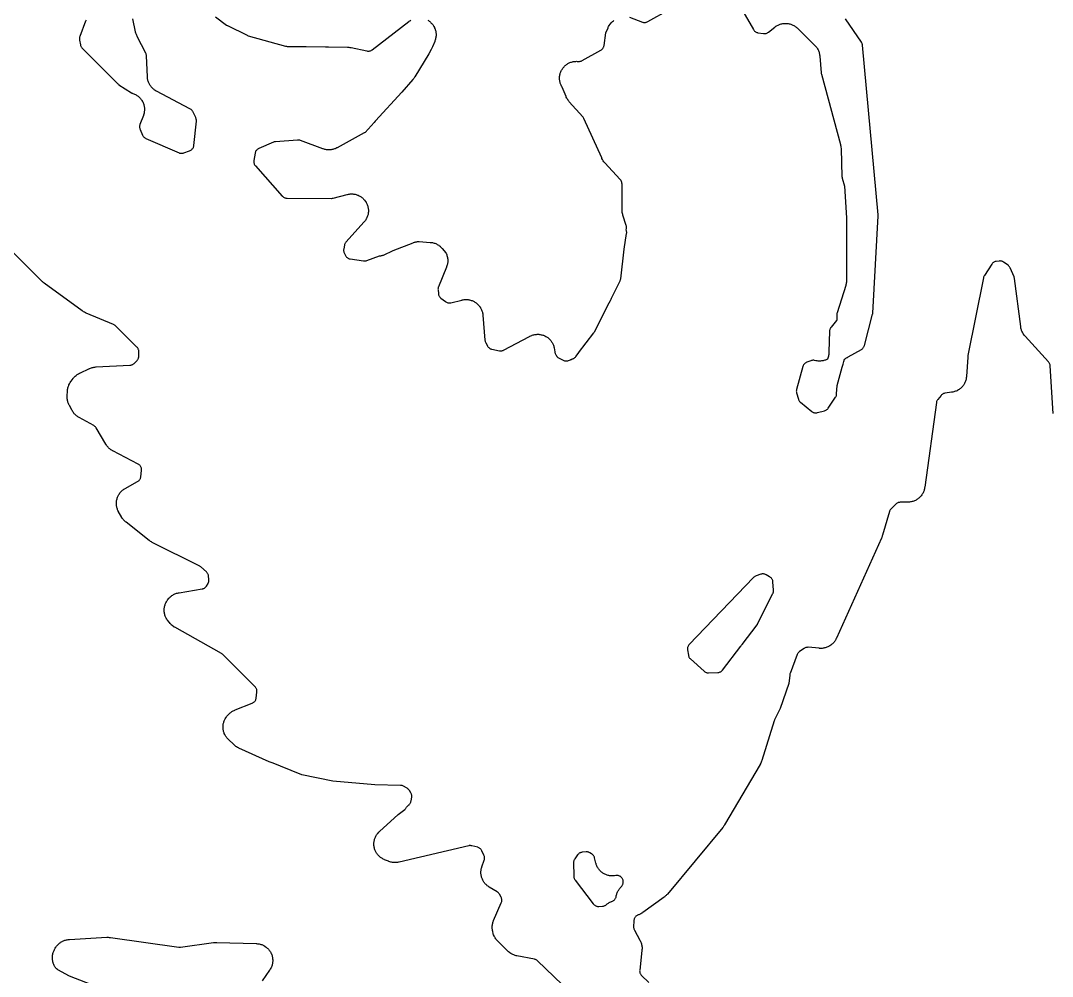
# Model space of a CAD drawing. Header units: millimetres. Extents: x 0 to 194, y 0 to 298.
# Drawn here: x 50.51 to 98.76, y 97.33 to 142.05 of the extents above; entities that cross this region are included whole.
import ezdxf

# ---------------------------------------------------------------- set-up
doc = ezdxf.new("R2010")
doc.units = ezdxf.units.MM
doc.layers.add('CUT', color=7, linetype='CONTINUOUS')

msp = doc.modelspace()

# ---------------------------------------------------------------- linework, layer by layer
at = {"layer": 'CUT'}
for points in [[(83.4638, 143.9263), (84.777, 141.634), (84.7933, 141.6087), (84.8119, 141.5851), (84.8329, 141.5636), (84.8559, 141.5442), (84.8808, 141.5272), (84.9072, 141.5128), (84.9349, 141.5012), (84.9637, 141.4923), (84.9932, 141.4864), (85.2506, 141.4481), (85.2813, 141.4452), (85.3121, 141.4454), (85.3428, 141.4487), (85.3729, 141.4552), (85.4022, 141.4648), (85.4304, 141.4773), (85.4571, 141.4926), (85.4822, 141.5106), (85.7792, 141.7482), (85.7965, 141.7614), (85.8317, 141.7869), (85.8681, 141.8106), (85.8962, 141.8271), (85.9347, 141.8472), (85.9642, 141.8608), (86.0045, 141.8772), (86.0352, 141.8879), (86.0768, 141.9003), (86.1084, 141.908), (86.1511, 141.9163), (86.1833, 141.9209), (86.2265, 141.9251), (86.259, 141.9266), (86.3025, 141.9265), (86.335, 141.9249), (86.3782, 141.9207), (86.4104, 141.9159), (86.453, 141.9075), (86.4846, 141.8997), (86.5262, 141.8872), (86.5569, 141.8764), (86.5971, 141.86), (86.6266, 141.8462), (86.6651, 141.826), (86.6931, 141.8095), (86.7294, 141.7856), (86.7557, 141.7665), (86.7896, 141.7393), (86.8221, 141.7104), (86.838, 141.6956), (87.6414, 140.9102), (87.6575, 140.8936), (87.6889, 140.8596), (87.7184, 140.8241), (87.7392, 140.7963), (87.765, 140.7579), (87.7828, 140.7282), (87.8044, 140.6874), (87.8191, 140.656), (87.8365, 140.6131), (87.8478, 140.5804), (87.8607, 140.536), (87.8687, 140.5023), (87.8769, 140.4568), (87.8828, 140.4109), (87.8852, 140.3879), (87.9455, 139.6049), (87.949, 139.5769), (87.9551, 139.5494), (88.8486, 136.2561), (88.8547, 136.2306), (88.8654, 136.1794), (88.8731, 136.1277), (88.8779, 136.0757), (88.8795, 136.0495), (88.9212, 134.7556), (88.9245, 134.7201), (88.9319, 134.6853), (89.036, 134.3095), (89.135, 132.8217), (89.1339, 129.9207), (89.1333, 129.8982), (89.131, 129.8531), (89.1265, 129.8083), (89.1214, 129.7749), (89.1124, 129.7307), (89.1012, 129.687), (89.095, 129.6653), (88.6942, 128.3754), (88.687, 128.3476), (88.6825, 128.3192), (88.6807, 128.2906), (88.6772, 128.0387), (88.6769, 128.0384), (88.6574, 128.0165), (88.4075, 127.7064), (88.3911, 127.684), (88.3769, 127.6603), (88.3649, 127.6353), (88.3553, 127.6093), (88.3481, 127.5825), (88.3434, 127.5552), (88.3413, 127.5275), (88.3109, 126.556), (88.3095, 126.5313), (88.3052, 126.4819), (88.2982, 126.4328), (88.2885, 126.3842), (88.283, 126.36), (88.2463, 126.2172), (88.2164, 126.2017), (88.1864, 126.188), (88.1455, 126.1716), (88.1143, 126.1608), (88.0719, 126.1485), (88.0398, 126.1409), (87.9965, 126.1328), (87.9638, 126.1283), (87.9199, 126.1245), (87.8869, 126.1232), (87.8428, 126.1237), (87.8099, 126.1257), (87.7661, 126.1305), (87.7226, 126.1375), (87.7009, 126.1415), (87.6347, 126.1554), (87.6066, 126.1599), (87.5782, 126.1617), (87.5498, 126.1609), (87.5216, 126.1573), (87.4938, 126.1511), (87.4667, 126.1423), (87.2754, 126.0699), (87.2495, 126.0587), (87.2249, 126.0451), (87.2016, 126.0293), (87.1799, 126.0114), (87.16, 125.9915), (87.142, 125.9698), (87.1261, 125.9466), (87.1125, 125.9219), (87.1013, 125.8961), (87.0925, 125.8694), (86.7961, 124.7988), (86.79, 124.7721), (86.7864, 124.7449), (86.7853, 124.7176), (86.7866, 124.6902), (86.7905, 124.6631), (86.7968, 124.6364), (86.8797, 124.3461), (86.8895, 124.3173), (86.9023, 124.2896), (86.9177, 124.2633), (86.9358, 124.2388), (86.9562, 124.2162), (86.9788, 124.1958), (87.5042, 123.7684), (87.5268, 123.7517), (87.5509, 123.7372), (87.5762, 123.725), (87.6025, 123.7152), (87.6297, 123.708), (87.6574, 123.7033), (87.6854, 123.7012), (87.7135, 123.7018), (87.7414, 123.7049), (87.7689, 123.7107), (88.1062, 123.7982), (88.1358, 123.8076), (88.1644, 123.82), (88.1915, 123.8353), (88.2169, 123.8533), (88.2403, 123.8738), (88.2614, 123.8967), (88.28, 123.9216), (88.6209, 124.4304), (88.6351, 124.4537), (88.6471, 124.4783), (88.6567, 124.5038), (88.6641, 124.5301), (88.669, 124.557), (88.6714, 124.5842), (88.689, 124.9848), (88.9288, 125.841), (88.9689, 125.9844), (89.0009, 126.0986), (89.0319, 126.2092), (89.0335, 126.2103), (89.0639, 126.2316), (89.1004, 126.2548), (89.1286, 126.2708), (89.1677, 126.2906), (89.181, 126.297), (89.2013, 126.3074), (89.2146, 126.3146), (89.828, 126.6692), (89.8529, 126.6852), (89.876, 126.7037), (89.8973, 126.7243), (89.9164, 126.7469), (89.9331, 126.7713), (89.9474, 126.7972), (89.9591, 126.8244), (89.968, 126.8526), (90.3519, 128.3111), (90.3581, 128.3406), (90.3613, 128.3705), (90.6192, 132.9238), (90.6197, 132.9462), (90.6184, 132.9686), (89.8795, 140.9011), (89.8752, 140.9307), (89.868, 140.9598), (89.858, 140.988), (89.8452, 141.0151), (89.8297, 141.0407), (89.0883, 142.143)], [(78.9803, 142.2139), (79.5871, 141.988), (79.6147, 141.9792), (79.6431, 141.9732), (79.6719, 141.9698), (79.7009, 141.9693), (79.7298, 141.9716), (79.7583, 141.9767), (79.7862, 141.9845), (79.8133, 141.9949), (79.8392, 142.0079), (80.8511, 142.5791)], [(53.5719, 142.0818), (53.5586, 142.0412), (53.5515, 142.021), (53.2801, 141.3054), (53.2714, 141.2788), (53.2652, 141.2514), (53.2616, 141.2236), (53.2607, 141.1956), (53.2623, 141.1676), (53.2665, 141.1399), (53.3116, 140.9159), (53.3188, 140.8875), (53.3287, 140.8599), (53.3412, 140.8334), (53.3563, 140.8083), (53.3738, 140.7847), (53.3935, 140.763), (55.0604, 139.0949), (55.0841, 139.0735), (55.11, 139.0548), (55.695, 138.6775), (55.7184, 138.6638), (55.743, 138.6523), (55.7587, 138.6466), (55.7587, 138.6465), (55.8072, 138.6288), (55.8378, 138.6159), (55.8777, 138.5966), (55.9069, 138.5808), (55.9447, 138.5577), (55.9721, 138.5391), (56.0075, 138.5124), (56.033, 138.4911), (56.0656, 138.4611), (56.0888, 138.4375), (56.1183, 138.4044), (56.1391, 138.3785), (56.1652, 138.3427), (56.1834, 138.315), (56.2058, 138.2768), (56.2212, 138.2474), (56.2397, 138.2071), (56.2521, 138.1764), (56.2666, 138.1345), (56.276, 138.1027), (56.2863, 138.0596), (56.2924, 138.027), (56.2985, 137.9831), (56.3014, 137.95), (56.3031, 137.9058), (56.3027, 137.8726), (56.3, 137.8284), (56.2964, 137.7954), (56.2894, 137.7516), (56.2826, 137.7192), (56.2713, 137.6763), (56.2579, 137.6341), (56.2507, 137.6131), (56.0926, 137.1875), (56.0839, 137.1601), (56.0778, 137.132), (56.0745, 137.1034), (56.0739, 137.0746), (56.0761, 137.046), (56.081, 137.0176), (56.0886, 136.9899), (56.0989, 136.963), (56.2178, 136.6905), (56.2303, 136.6652), (56.2451, 136.6412), (56.2621, 136.6186), (56.2812, 136.5978), (56.3021, 136.5788), (56.3248, 136.562), (56.3489, 136.5473), (56.3743, 136.5349), (57.9218, 135.8696), (57.9483, 135.8596), (57.9755, 135.8523), (58.0034, 135.8475), (58.0315, 135.8453), (58.0597, 135.8458), (58.0878, 135.8489), (58.1154, 135.8547), (58.1424, 135.8631), (58.4147, 135.9616), (58.4429, 135.9734), (58.4697, 135.9881), (58.4949, 136.0054), (58.5182, 136.0251), (58.5393, 136.0472), (58.5581, 136.0712), (58.5744, 136.0971), (58.5879, 136.1245), (58.5986, 136.1531), (58.6064, 136.1826), (58.6111, 136.2128), (58.7288, 137.3513), (58.7304, 137.3792), (58.7294, 137.4071), (58.7257, 137.4348), (58.7196, 137.4621), (58.7109, 137.4886), (58.6998, 137.5142), (58.5616, 137.796), (58.5463, 137.8235), (58.5281, 137.8493), (58.5073, 137.8731), (58.4842, 137.8945), (58.4589, 137.9134), (58.4318, 137.9295), (56.8701, 138.75), (56.8514, 138.7604), (56.8147, 138.782), (56.779, 138.8053), (56.7531, 138.824), (56.7198, 138.8506), (56.6958, 138.8716), (56.6652, 138.9013), (56.6433, 138.9245), (56.6156, 138.9569), (56.596, 138.9821), (56.5714, 139.017), (56.5543, 139.0439), (56.5332, 139.0809), (56.5187, 139.1094), (56.5012, 139.1482), (56.4895, 139.1779), (56.4757, 139.2183), (56.4668, 139.249), (56.4569, 139.2904), (56.451, 139.3218), (56.4451, 139.364), (56.4412, 139.4064), (56.4397, 139.4277), (56.3959, 140.4109), (56.3927, 140.4431), (56.3861, 140.4747), (56.3761, 140.5055), (56.3629, 140.5349), (55.9643, 141.3087), (55.9553, 141.3273), (55.9381, 141.3648), (55.9226, 141.4031), (55.9124, 141.4324), (55.9005, 141.4719), (55.8904, 141.512), (55.8859, 141.5321), (55.7616, 142.1451)], [(59.631, 142.2255), (60.1436, 141.8469), (60.1655, 141.8322), (60.1885, 141.8194), (61.1013, 141.3665), (61.1272, 141.3551), (61.154, 141.3463), (62.892, 140.8611), (62.9172, 140.8552), (62.9428, 140.8516), (62.9687, 140.8501), (63.4842, 140.8433), (63.5011, 140.8402), (63.5366, 140.8381), (63.8712, 140.8381), (64.766, 140.8263), (64.8701, 140.8229), (64.9034, 140.8236), (64.9092, 140.8244), (65.792, 140.8127), (65.8147, 140.8118), (65.8598, 140.809), (65.9048, 140.8038), (65.9495, 140.7964), (65.9717, 140.7921), (66.6992, 140.6336), (66.7278, 140.6288), (66.7567, 140.6268), (66.7857, 140.6275), (66.8145, 140.6311), (66.8428, 140.6375), (66.8704, 140.6466), (66.897, 140.6582), (66.9223, 140.6724), (66.9461, 140.689), (68.6629, 142.0111), (68.6805, 142.024), (68.7163, 142.0489), (68.7533, 142.072)], [(69.5536, 142.0703), (69.5814, 142.0531), (69.6173, 142.0282), (69.6432, 142.0084), (69.6765, 141.9802), (69.7004, 141.9579), (69.7309, 141.9266), (69.7525, 141.9021), (69.7797, 141.868), (69.7989, 141.8415), (69.8227, 141.805), (69.8392, 141.7768), (69.8594, 141.7381), (69.8731, 141.7084), (69.8894, 141.6679), (69.9002, 141.6371), (69.9125, 141.5952), (69.9202, 141.5634), (69.9285, 141.5206), (69.9331, 141.4882), (69.9371, 141.4448), (69.9385, 141.4121), (69.9383, 141.3685), (69.9366, 141.3359), (69.9322, 141.2924), (69.9273, 141.2601), (69.9187, 141.2173), (69.9107, 141.1856), (69.898, 141.1439), (69.8833, 141.1028), (69.8754, 141.0825), (69.7706, 140.8292), (69.7075, 140.6977), (69.6056, 140.493), (68.9465, 139.4271), (68.9361, 139.4111), (68.9146, 139.3794), (68.8918, 139.3487), (68.8677, 139.319), (68.8553, 139.3044), (68.3312, 138.7115), (67.107, 137.3626), (67.0957, 137.3502), (67.0376, 137.2861), (66.6207, 136.8267), (66.5919, 136.8093), (66.5751, 136.7996), (65.3136, 136.1057), (65.2945, 136.0958), (65.2558, 136.0769), (65.2163, 136.0598), (65.1861, 136.0485), (65.1451, 136.0353), (65.114, 136.0269), (65.0719, 136.0177), (65.0401, 136.0123), (64.9974, 136.0071), (64.9652, 136.0048), (64.9222, 136.0038), (64.8899, 136.0045), (64.847, 136.0076), (64.815, 136.0114), (64.7725, 136.0186), (64.741, 136.0255), (64.6995, 136.0367), (64.6585, 136.0498), (64.6382, 136.0569), (63.5936, 136.4484), (63.5626, 136.4581), (63.5308, 136.4644), (63.4984, 136.4673), (63.4659, 136.4666), (62.4266, 136.3887), (62.3932, 136.3843), (62.3605, 136.3762), (62.329, 136.3644), (61.6501, 136.0678), (61.6236, 136.0547), (61.5986, 136.039), (61.5752, 136.0209), (61.5537, 136.0005), (61.5343, 135.9782), (61.5172, 135.9541), (61.5025, 135.9284), (61.4905, 135.9013), (61.4812, 135.8733), (61.4747, 135.8444), (61.417, 135.5131), (61.4133, 135.4834), (61.4126, 135.4534), (61.415, 135.4235), (61.4202, 135.3941), (61.4284, 135.3652), (61.4395, 135.3374), (61.4532, 135.3108), (61.4696, 135.2856), (61.4883, 135.2623), (62.7463, 133.8475), (62.7659, 133.8275), (62.7872, 133.8094), (62.8101, 133.7934), (62.8344, 133.7796), (62.8599, 133.7681), (62.8863, 133.759), (62.9135, 133.7524), (62.9412, 133.7483), (62.9691, 133.7469), (65.0446, 133.7368), (65.0704, 133.7378), (65.0961, 133.741), (65.1215, 133.7465), (65.7787, 133.9173), (65.8003, 133.9223), (65.8436, 133.9313), (65.8874, 133.9382), (65.9204, 133.9417), (65.9646, 133.9443), (65.9978, 133.9445), (66.0421, 133.9427), (66.0751, 133.9397), (66.119, 133.9336), (66.1516, 133.9273), (66.1946, 133.9169), (66.2265, 133.9074), (66.2683, 133.8928), (66.299, 133.8803), (66.3392, 133.8616), (66.3686, 133.8462), (66.4067, 133.8236), (66.4344, 133.8054), (66.4701, 133.7792), (66.4959, 133.7583), (66.5289, 133.7287), (66.5525, 133.7054), (66.5824, 133.6727), (66.6036, 133.6472), (66.6302, 133.6117), (66.6487, 133.5842), (66.6717, 133.5463), (66.6874, 133.5171), (66.7066, 133.4771), (66.7194, 133.4465), (66.7345, 133.4049), (66.7442, 133.3732), (66.7551, 133.3302), (66.7617, 133.2977), (66.7684, 133.2539), (66.7717, 133.2209), (66.774, 133.1766), (66.7741, 133.1434), (66.772, 133.0992), (66.7689, 133.0662), (66.7625, 133.0223), (66.7561, 132.9898), (66.7454, 132.9468), (66.7358, 132.915), (66.7209, 132.8733), (66.7083, 132.8426), (66.6894, 132.8025), (66.6738, 132.7732), (66.651, 132.7352), (66.6326, 132.7076), (66.6063, 132.672), (66.5782, 132.6378), (66.5637, 132.621), (65.7303, 131.7009), (65.7129, 131.6799), (65.6975, 131.6573), (65.6842, 131.6334), (65.6731, 131.6084), (65.6643, 131.5825), (65.658, 131.5559), (65.6209, 131.3625), (65.6169, 131.3336), (65.6156, 131.3045), (65.6172, 131.2754), (65.6215, 131.2466), (65.6287, 131.2184), (65.6385, 131.191), (65.651, 131.1647), (65.7084, 131.0573), (65.7227, 131.0333), (65.7392, 131.0107), (65.7578, 130.9897), (65.7782, 130.9706), (65.8002, 130.9534), (65.8238, 130.9384), (65.8487, 130.9256), (65.8747, 130.9153), (65.9015, 130.9073), (65.929, 130.902), (66.5515, 130.8097), (66.5823, 130.8067), (66.6132, 130.807), (66.644, 130.8104), (66.6742, 130.817), (66.7036, 130.8266), (67.2951, 131.0551), (67.3504, 131.0559), (67.3823, 131.058), (67.4139, 131.0636), (67.4446, 131.0725), (67.4743, 131.0846), (67.9327, 131.3014), (68.8696, 131.6633), (68.8887, 131.6701), (68.9272, 131.6831), (68.9663, 131.6942), (68.9959, 131.7012), (69.0358, 131.7088), (69.0659, 131.7132), (69.1063, 131.7171), (69.1249, 131.7181), (69.1429, 131.7174), (69.6623, 131.6798), (69.6847, 131.6777), (69.7293, 131.6722), (69.7736, 131.6645), (69.8065, 131.657), (69.8498, 131.645), (69.8818, 131.6343), (69.9237, 131.6179), (69.9544, 131.6041), (69.9945, 131.5837), (70.0237, 131.5668), (70.0615, 131.5425), (70.0889, 131.5228), (70.1241, 131.4948), (70.1494, 131.4725), (70.1816, 131.4412), (70.2122, 131.4082), (70.2271, 131.3913), (70.3989, 131.1867), (70.4056, 131.1783), (70.4089, 131.1712), (70.427, 131.1266), (70.4354, 131.104), (70.4406, 131.0887), (70.4476, 131.0666), (70.4603, 131.0222), (70.4708, 130.9771), (70.4768, 130.943), (70.4826, 130.8971), (70.4851, 130.8625), (70.4861, 130.8163), (70.4851, 130.7816), (70.4814, 130.7355), (70.4768, 130.7012), (70.4683, 130.6557), (70.4603, 130.622), (70.4472, 130.5776), (70.4318, 130.534), (70.4236, 130.5124), (70.0511, 129.605), (70.0415, 129.578), (70.0345, 129.5503), (70.0302, 129.522), (70.0286, 129.4934), (70.0297, 129.4648), (70.0457, 129.2828), (70.0501, 129.2519), (70.0576, 129.2217), (70.0682, 129.1924), (70.0818, 129.1643), (70.0982, 129.1378), (70.1173, 129.1132), (70.1388, 129.0907), (70.1626, 129.0705), (70.3766, 128.9073), (70.4011, 128.8905), (70.427, 128.8762), (70.4543, 128.8645), (70.4826, 128.8556), (70.5116, 128.8495), (70.5411, 128.8463), (70.5707, 128.846), (70.6002, 128.8487), (70.6294, 128.8543), (71.1444, 128.9793), (71.1655, 128.9839), (71.2078, 128.992), (71.2505, 128.9981), (71.2826, 129.0012), (71.3257, 129.0032), (71.358, 129.0031), (71.401, 129.001), (71.4332, 128.9979), (71.4758, 128.9916), (71.5075, 128.9854), (71.5494, 128.9751), (71.5803, 128.9659), (71.621, 128.9517), (71.651, 128.9395), (71.6901, 128.9215), (71.7187, 128.9065), (71.7559, 128.8848), (71.783, 128.8672), (71.818, 128.842), (71.8433, 128.8219), (71.8757, 128.7934), (71.8989, 128.771), (71.9284, 128.7396), (71.9494, 128.715), (71.9758, 128.6809), (71.9943, 128.6545), (72.0173, 128.618), (72.0332, 128.5899), (72.0526, 128.5514), (72.0657, 128.5219), (72.0814, 128.4817), (72.0916, 128.4511), (72.1034, 128.4096), (72.1106, 128.3782), (72.1183, 128.3358), (72.124, 128.293), (72.1263, 128.2716), (72.2241, 127.1049), (72.2283, 127.074), (72.2357, 127.0437), (72.2463, 127.0143), (72.2598, 126.9862), (72.3477, 126.8252), (72.363, 126.8002), (72.3807, 126.7767), (72.4006, 126.7552), (72.4225, 126.7357), (72.4461, 126.7184), (72.4714, 126.7035), (72.498, 126.6911), (72.5257, 126.6814), (72.5541, 126.6744), (72.9011, 126.6074), (72.9299, 126.6033), (72.9589, 126.602), (72.9879, 126.6035), (73.0167, 126.6078), (73.0449, 126.6149), (73.0723, 126.6247), (73.0986, 126.637), (74.3109, 127.2807), (74.3302, 127.2904), (74.3694, 127.3088), (74.4093, 127.3254), (74.4399, 127.3363), (74.4813, 127.3489), (74.5127, 127.3568), (74.5551, 127.3654), (74.5871, 127.3703), (74.6302, 127.3748), (74.6625, 127.3765), (74.7058, 127.3769), (74.7382, 127.3755), (74.7813, 127.3717), (74.8134, 127.3672), (74.8559, 127.3593), (74.8874, 127.3518), (74.929, 127.3398), (74.9597, 127.3293), (74.9999, 127.3133), (75.0294, 127.2999), (75.0679, 127.2802), (75.096, 127.264), (75.1324, 127.2407), (75.1588, 127.2219), (75.1928, 127.1952), (75.2173, 127.1739), (75.2486, 127.144), (75.2709, 127.1206), (75.2992, 127.0878), (75.3192, 127.0623), (75.3442, 127.027), (75.3616, 126.9996), (75.3831, 126.9621), (75.3978, 126.9332), (75.4156, 126.8938), (75.4275, 126.8636), (75.4414, 126.8227), (75.4533, 126.7811), (75.4588, 126.7601), (75.4638, 126.7387), (75.4887, 126.558), (75.4943, 126.5283), (75.5028, 126.4994), (75.5142, 126.4715), (75.5284, 126.4449), (75.5377, 126.4309), (75.538, 126.4298), (75.5489, 126.4026), (75.5623, 126.3764), (75.5783, 126.3518), (75.5965, 126.3288), (75.617, 126.3077), (75.6394, 126.2887), (75.6636, 126.272), (75.6892, 126.2577), (75.8857, 126.1609), (75.9113, 126.1497), (75.9377, 126.141), (75.9649, 126.1347), (75.9925, 126.131), (76.0204, 126.1299), (76.0482, 126.1314), (76.0758, 126.1355), (76.1029, 126.1421), (76.1293, 126.1512), (76.2259, 126.1896), (76.2358, 126.1918), (76.2647, 126.2013), (76.2924, 126.2136), (76.3065, 126.2217), (76.3425, 126.236), (76.3671, 126.2471), (76.3906, 126.2603), (76.4128, 126.2757), (76.4335, 126.2929), (76.4527, 126.312), (76.47, 126.3327), (76.5785, 126.4748), (76.5816, 126.478), (76.5972, 126.4977), (76.6056, 126.5103), (77.3233, 127.4502), (77.3394, 127.4734), (77.3532, 127.498), (78.0318, 128.8545), (78.0931, 128.9553), (78.1098, 128.9867), (78.1226, 129.02), (78.1367, 129.0641), (78.542, 129.8742), (78.5526, 129.898), (78.5612, 129.9227), (78.5675, 129.948), (78.5717, 129.9738), (78.7333, 131.3629), (78.849, 132.0979), (78.8522, 132.1274), (78.8524, 132.157), (78.8497, 132.1866), (78.8441, 132.2157), (78.8358, 132.2437), (78.8477, 132.3465), (78.8497, 132.379), (78.8482, 132.4115), (78.8432, 132.4437), (78.8347, 132.4751), (78.6769, 132.9539), (78.67, 132.9768), (78.6575, 133.0229), (78.6474, 133.0696), (78.6418, 133.1049), (78.6367, 133.1524), (78.6342, 133.2), (78.6336, 133.2239), (78.6339, 134.4122), (78.6327, 134.4401), (78.6288, 134.4677), (78.6224, 134.4948), (78.6134, 134.5213), (78.6021, 134.5468), (78.5884, 134.5711), (78.5726, 134.5941), (78.5547, 134.6155), (77.8347, 135.3976), (77.8189, 135.4157), (77.7882, 135.4529), (77.7595, 135.4917), (77.7396, 135.5218), (77.7153, 135.5634), (77.6932, 135.6062), (77.6827, 135.628), (76.8504, 137.4797), (76.8364, 137.5071), (76.8196, 137.533), (76.8002, 137.5569), (76.1692, 138.2614), (76.1532, 138.2802), (76.1223, 138.3188), (76.0936, 138.359), (76.0738, 138.3902), (76.0496, 138.4333), (76.0279, 138.4776), (76.0176, 138.5001), (75.8307, 138.9411), (75.8241, 138.9555), (75.8152, 138.9737), (75.8073, 138.9888), (75.8055, 138.9921), (75.7858, 139.0317), (75.7725, 139.062), (75.7568, 139.1034), (75.7466, 139.1348), (75.735, 139.1775), (75.7279, 139.2098), (75.7206, 139.2534), (75.7167, 139.2863), (75.7137, 139.3304), (75.7131, 139.3635), (75.7144, 139.4077), (75.717, 139.4407), (75.7226, 139.4845), (75.7285, 139.5171), (75.7384, 139.5601), (75.7474, 139.592), (75.7615, 139.6339), (75.7736, 139.6647), (75.7917, 139.705), (75.8068, 139.7345), (75.8288, 139.7728), (75.8467, 139.8007), (75.8723, 139.8367), (75.8928, 139.8627), (75.9219, 139.8959), (75.9449, 139.9198), (75.9771, 139.9501), (76.0023, 139.9715), (76.0373, 139.9985), (76.0645, 140.0174), (76.1019, 140.0408), (76.1308, 140.057), (76.1704, 140.0766), (76.2008, 140.0898), (76.2421, 140.1054), (76.2736, 140.1156), (76.3163, 140.1271), (76.3486, 140.1342), (76.3922, 140.1415), (76.4251, 140.1453), (76.4692, 140.1482), (76.5134, 140.149), (76.5355, 140.1489), (76.6159, 140.1464), (76.643, 140.1467), (76.6699, 140.1495), (76.6964, 140.1548), (76.7224, 140.1624), (76.7476, 140.1723), (76.7718, 140.1844), (77.6447, 140.673), (77.6707, 140.6893), (77.6949, 140.7082), (77.717, 140.7294), (77.7368, 140.7528), (77.7541, 140.7781), (77.7688, 140.8051), (77.7806, 140.8334), (77.7895, 140.8627), (77.7953, 140.8928), (77.8777, 141.4769), (77.9815, 141.722), (77.9905, 141.742), (78.0095, 141.7813), (78.0303, 141.8197), (78.0473, 141.8476), (78.0718, 141.8838), (78.0914, 141.91), (78.1193, 141.9436), (78.1414, 141.9678), (78.1724, 141.9986), (78.1967, 142.0205), (78.2305, 142.0481), (78.2568, 142.0675)], [(75.8415, 96.9583), (74.688, 98.0601), (74.6664, 98.0788), (74.6431, 98.0954), (74.6184, 98.1097), (74.5923, 98.1216), (74.5653, 98.131), (74.5375, 98.1377), (73.7089, 98.2972), (73.6872, 98.3019), (73.6441, 98.3124), (73.6015, 98.3251), (73.5702, 98.3361), (73.5291, 98.3529), (73.4989, 98.367), (73.4597, 98.3877), (73.4311, 98.4047), (73.394, 98.4292), (73.3673, 98.4489), (73.3328, 98.477), (73.2999, 98.5067), (73.2837, 98.522), (72.8261, 98.9769), (72.8098, 98.994), (72.7782, 99.0288), (72.7485, 99.0654), (72.7277, 99.0938), (72.7019, 99.1333), (72.6842, 99.1638), (72.6627, 99.2057), (72.6482, 99.2378), (72.6312, 99.2818), (72.6166, 99.3265), (72.6098, 99.3491), (72.5922, 99.414), (72.587, 99.4351), (72.5777, 99.4775), (72.5704, 99.5203), (72.5666, 99.5525), (72.5635, 99.5958), (72.5627, 99.6283), (72.5638, 99.6717), (72.5661, 99.7041), (72.5714, 99.7472), (72.5769, 99.7792), (72.5862, 99.8216), (72.5948, 99.853), (72.6082, 99.8942), (72.6236, 99.9348), (72.6318, 99.9549), (72.9882, 100.7734), (72.9987, 100.8012), (73.0064, 100.8299), (73.0112, 100.8593), (73.0131, 100.889), (73.0121, 100.9187), (73.0081, 100.9481), (73.0012, 100.9771), (72.9915, 101.0052), (72.979, 101.0322), (72.9051, 101.1735), (72.8914, 101.197), (72.8757, 101.2191), (72.858, 101.2398), (72.8385, 101.2588), (72.8173, 101.2759), (72.7947, 101.291), (72.4247, 101.5152), (72.4063, 101.527), (72.37, 101.5514), (72.335, 101.5776), (72.3098, 101.5984), (72.2774, 101.6279), (72.2543, 101.6511), (72.225, 101.6836), (72.2043, 101.7089), (72.1783, 101.744), (72.1601, 101.7713), (72.1376, 101.8088), (72.1222, 101.8377), (72.1034, 101.8772), (72.0908, 101.9074), (72.076, 101.9485), (72.0664, 101.9799), (72.0557, 102.0222), (72.0492, 102.0543), (72.0426, 102.0976), (72.0392, 102.1301), (72.0369, 102.1738), (72.0367, 102.2066), (72.0386, 102.2502), (72.0416, 102.2829), (72.0477, 102.3261), (72.0539, 102.3583), (72.0642, 102.4008), (72.0765, 102.4427), (72.0832, 102.4636), (72.1917, 102.7754), (72.1999, 102.8033), (72.2054, 102.8317), (72.2081, 102.8606), (72.208, 102.8896), (72.2051, 102.9184), (72.1994, 102.9469), (72.191, 102.9746), (72.18, 103.0014), (72.0823, 103.2098), (72.0685, 103.2358), (72.0522, 103.2604), (72.0335, 103.2832), (72.0128, 103.3041), (71.9901, 103.3228), (71.9656, 103.3393), (71.9397, 103.3532), (71.9125, 103.3646), (71.8843, 103.3732), (71.6077, 103.4432), (71.5796, 103.4489), (71.5511, 103.4519), (71.5224, 103.4522), (71.4938, 103.4497), (71.4656, 103.4445), (68.2105, 102.6816), (68.1878, 102.6769), (68.1422, 102.6687), (68.0963, 102.6628), (68.0617, 102.6602), (68.0154, 102.659), (67.9807, 102.66), (67.9346, 102.6636), (67.9002, 102.6681), (67.8546, 102.6765), (67.8209, 102.6845), (67.7764, 102.6975), (67.7328, 102.7128), (67.7111, 102.721), (67.5313, 102.7944), (67.5115, 102.8031), (67.4723, 102.8213), (67.434, 102.8414), (67.4061, 102.8578), (67.3699, 102.8815), (67.3437, 102.9006), (67.3099, 102.9277), (67.2857, 102.9491), (67.2547, 102.9793), (67.2326, 103.003), (67.2047, 103.036), (67.1849, 103.0617), (67.1603, 103.0973), (67.1431, 103.1247), (67.122, 103.1625), (67.1076, 103.1915), (67.0902, 103.2311), (67.0786, 103.2613), (67.0651, 103.3024), (67.0565, 103.3337), (67.047, 103.3758), (67.0414, 103.4078), (67.036, 103.4507), (67.0335, 103.483), (67.0322, 103.5262), (67.0328, 103.5586), (67.0357, 103.6017), (67.0394, 103.6339), (67.0464, 103.6766), (67.0532, 103.7083), (67.0643, 103.7501), (67.0741, 103.781), (67.0892, 103.8215), (67.1019, 103.8513), (67.1208, 103.8902), (67.1363, 103.9187), (67.1588, 103.9556), (67.177, 103.9824), (67.203, 104.017), (67.2236, 104.0419), (67.2528, 104.0739), (67.2835, 104.1044), (67.2992, 104.1192), (68.1738, 104.9092), (68.4724, 105.14), (68.4933, 105.1577), (68.5125, 105.1773), (68.5299, 105.1986), (68.5452, 105.2213), (68.5584, 105.2454), (68.5681, 105.2653), (68.6651, 105.3529), (68.6683, 105.3558), (68.6691, 105.3565), (68.6764, 105.3631), (68.6973, 105.3839), (68.716, 105.4067), (68.7325, 105.4311), (68.7464, 105.4571), (68.7577, 105.4843), (68.7663, 105.5125), (68.7721, 105.5414), (68.7985, 105.7185), (68.8015, 105.7484), (68.8014, 105.7784), (68.7984, 105.8083), (68.7923, 105.8378), (68.7834, 105.8664), (68.7716, 105.8941), (68.7571, 105.9204), (68.6921, 106.0258), (68.6758, 106.0496), (68.6573, 106.0717), (68.6523, 106.0766), (68.6427, 106.0888), (68.6238, 106.1089), (68.603, 106.1272), (68.5807, 106.1435), (68.5569, 106.1576), (68.4098, 106.2364), (68.384, 106.2486), (68.3572, 106.2584), (68.3295, 106.2655), (68.3013, 106.27), (68.2728, 106.2718), (67.0784, 106.2898), (65.1178, 106.4739), (63.6574, 106.7598), (62.6568, 107.1662), (62.3158, 107.3047), (62.179, 107.3602), (62.1314, 107.3796), (60.7217, 108.0156), (60.6988, 108.0267), (60.6539, 108.0501), (60.6103, 108.0761), (60.5788, 108.0973), (60.5384, 108.128), (60.4998, 108.1609), (60.481, 108.1779), (60.2268, 108.4206), (60.2114, 108.436), (60.1814, 108.4675), (60.153, 108.5005), (60.133, 108.5261), (60.1079, 108.5617), (60.0904, 108.5891), (60.0688, 108.6269), (60.0541, 108.656), (60.0363, 108.6957), (60.0244, 108.726), (60.0105, 108.7672), (60.0016, 108.7986), (59.9918, 108.8409), (59.9859, 108.873), (59.9802, 108.9161), (59.9775, 108.9486), (59.976, 108.9921), (59.9765, 109.0247), (59.9791, 109.0681), (59.9827, 109.1005), (59.9896, 109.1434), (59.9963, 109.1753), (60.0073, 109.2174), (60.017, 109.2485), (60.032, 109.2893), (60.0447, 109.3193), (60.0636, 109.3585), (60.0792, 109.3871), (60.1017, 109.4243), (60.12, 109.4513), (60.146, 109.4862), (60.1737, 109.5197), (60.188, 109.5361), (60.2366, 109.5894), (60.2507, 109.6043), (60.2797, 109.6333), (60.31, 109.661), (60.3336, 109.6807), (60.3663, 109.7055), (60.3916, 109.7229), (60.4264, 109.7447), (60.4532, 109.7598), (60.4898, 109.7782), (60.5272, 109.795), (60.5461, 109.803), (61.3401, 110.1162), (61.3668, 110.1282), (61.3921, 110.1428), (61.4159, 110.1598), (61.438, 110.179), (61.458, 110.2002), (61.4759, 110.2234), (61.4915, 110.2481), (61.5046, 110.2742), (61.515, 110.3015), (61.5228, 110.3297), (61.5278, 110.3585), (61.5615, 110.632), (61.5637, 110.6622), (61.5628, 110.6924), (61.5589, 110.7224), (61.552, 110.7518), (61.5422, 110.7804), (61.5296, 110.8079), (61.5142, 110.8339), (61.4963, 110.8583), (61.476, 110.8807), (59.9657, 112.393), (59.9455, 112.4115), (59.9236, 112.4281), (59.9003, 112.4426), (57.7184, 113.6676), (57.6979, 113.6798), (57.6575, 113.7054), (57.6185, 113.7331), (57.5904, 113.7554), (57.5546, 113.7871), (57.5291, 113.8122), (57.4968, 113.8476), (57.4665, 113.8845), (57.4518, 113.9034), (57.3842, 113.9955), (57.3711, 114.0142), (57.346, 114.0524), (57.3228, 114.0918), (57.3069, 114.1221), (57.2879, 114.1637), (57.2752, 114.1955), (57.2604, 114.2387), (57.251, 114.2716), (57.2407, 114.3162), (57.2347, 114.3499), (57.229, 114.3952), (57.2265, 114.4294), (57.2254, 114.4751), (57.2263, 114.5093), (57.2298, 114.5549), (57.2342, 114.5888), (57.2424, 114.6338), (57.2502, 114.6671), (57.2629, 114.711), (57.274, 114.7434), (57.2911, 114.7858), (57.3055, 114.8169), (57.3268, 114.8573), (57.3501, 114.8966), (57.3622, 114.916), (57.372, 114.9308), (57.3853, 114.9497), (57.4128, 114.9869), (57.4422, 115.0226), (57.4656, 115.0481), (57.4985, 115.0806), (57.5243, 115.1037), (57.5604, 115.1326), (57.5885, 115.1529), (57.6273, 115.178), (57.6574, 115.1953), (57.6986, 115.2162), (57.7302, 115.2303), (57.7734, 115.247), (57.8063, 115.2578), (57.8509, 115.2699), (57.8961, 115.2797), (57.9188, 115.284), (58.9963, 115.4603), (59.0243, 115.4662), (59.0515, 115.4748), (59.0778, 115.486), (59.103, 115.4995), (59.1267, 115.5155), (59.1488, 115.5336), (59.1691, 115.5537), (59.1874, 115.5756), (59.2035, 115.5992), (59.2749, 115.7154), (59.2889, 115.7409), (59.3003, 115.7675), (59.3092, 115.7952), (59.3153, 115.8235), (59.3186, 115.8524), (59.3192, 115.8814), (59.3169, 115.9103), (59.296, 116.0752), (59.2907, 116.105), (59.2824, 116.1341), (59.2712, 116.1622), (59.2572, 116.1891), (59.2406, 116.2144), (59.2216, 116.2379), (59.2002, 116.2594), (58.9352, 116.5003), (58.9138, 116.5181), (58.8908, 116.5337), (58.8665, 116.5472), (56.6869, 117.6269), (56.6664, 117.6377), (56.626, 117.6604), (56.5867, 117.6852), (56.5488, 117.7119), (56.5302, 117.7258), (55.4398, 118.5832), (55.4227, 118.5973), (55.3892, 118.6264), (55.3572, 118.6572), (55.3343, 118.6814), (55.3055, 118.7151), (55.2852, 118.7414), (55.2598, 118.7778), (55.2363, 118.8155), (55.225, 118.8346), (55.0928, 119.071), (55.0828, 119.0899), (55.0638, 119.1282), (55.0465, 119.1673), (55.035, 119.1972), (55.0216, 119.2378), (55.013, 119.2687), (55.0035, 119.3103), (54.9978, 119.3419), (54.9923, 119.3843), (54.9897, 119.4162), (54.9882, 119.4589), (54.9887, 119.491), (54.9912, 119.5337), (54.9947, 119.5655), (55.0013, 119.6078), (55.0078, 119.6391), (55.0184, 119.6805), (55.0279, 119.7112), (55.0424, 119.7514), (55.0546, 119.781), (55.0729, 119.8196), (55.0879, 119.8479), (55.1098, 119.8847), (55.1298, 119.9151), (55.1567, 119.9516), (55.1835, 119.9844), (55.2158, 120.02), (55.2414, 120.0453), (55.2774, 120.0772), (55.3055, 120.0996), (55.3446, 120.1275), (55.3852, 120.1532), (55.4058, 120.1655), (55.9827, 120.49), (56.0066, 120.5049), (56.0289, 120.522), (56.0496, 120.5411), (56.0683, 120.562), (56.085, 120.5846), (56.0996, 120.6087), (56.1118, 120.634), (56.1215, 120.6604), (56.1288, 120.6876), (56.1335, 120.7153), (56.168, 120.9991), (56.1701, 121.0293), (56.1692, 121.0595), (56.1653, 121.0894), (56.1583, 121.1188), (56.1485, 121.1474), (56.1358, 121.1748), (56.1204, 121.2008), (56.1025, 121.2251), (56.0822, 121.2476), (56.0598, 121.2678), (56.0354, 121.2857), (56.0094, 121.301), (54.8254, 121.9214), (54.8072, 121.9314), (54.7712, 121.9524), (54.7363, 121.9751), (54.711, 121.9932), (54.6783, 122.019), (54.6547, 122.0394), (54.6245, 122.0681), (54.6029, 122.0906), (54.5756, 122.122), (54.5562, 122.1464), (54.5318, 122.1802), (54.509, 122.215), (54.498, 122.2327), (54.0499, 122.9925), (54.0322, 123.0191), (54.0118, 123.0437), (53.9889, 123.066), (53.9638, 123.0857), (53.9367, 123.1026), (53.2414, 123.4871), (53.2234, 123.4976), (53.1879, 123.5195), (53.1534, 123.5429), (53.1285, 123.5617), (53.0963, 123.5883), (53.0732, 123.6093), (53.0436, 123.6387), (53.0225, 123.6617), (52.9958, 123.6938), (52.977, 123.7187), (52.9534, 123.753), (52.9314, 123.7884), (52.9208, 123.8064), (52.7913, 124.0382), (52.7814, 124.057), (52.7625, 124.095), (52.7453, 124.1339), (52.7339, 124.1636), (52.7205, 124.204), (52.7119, 124.2347), (52.7024, 124.2761), (52.6967, 124.3075), (52.6912, 124.3496), (52.6885, 124.3814), (52.6869, 124.4238), (52.6874, 124.4663), (52.6881, 124.4876), (52.7019, 124.7252), (52.7037, 124.7475), (52.7085, 124.792), (52.7155, 124.8361), (52.7224, 124.8689), (52.7338, 124.9122), (52.7439, 124.9441), (52.7595, 124.986), (52.7727, 125.0168), (52.7924, 125.057), (52.8086, 125.0863), (52.8322, 125.1243), (52.8576, 125.1611), (52.8708, 125.1792), (52.9755, 125.3156), (52.9889, 125.3323), (53.0167, 125.3651), (53.0459, 125.3965), (53.069, 125.419), (53.1011, 125.4475), (53.1262, 125.4676), (53.1609, 125.4929), (53.1877, 125.5106), (53.2247, 125.5325), (53.2626, 125.5525), (53.2818, 125.5621), (53.7258, 125.7705), (53.7459, 125.7794), (53.7866, 125.7961), (53.828, 125.8108), (53.8595, 125.8203), (53.9021, 125.8309), (53.9344, 125.8372), (53.9779, 125.8436), (54.0216, 125.8479), (54.0435, 125.8495), (55.6142, 125.925), (55.642, 125.9276), (55.6694, 125.9328), (55.6962, 125.9406), (55.7222, 125.9508), (55.7472, 125.9633), (55.7708, 125.9781), (55.793, 125.9951), (55.8135, 126.014), (55.9557, 126.1583), (55.9755, 126.1805), (55.993, 126.2045), (56.008, 126.2301), (56.0204, 126.2571), (56.0301, 126.2851), (56.037, 126.314), (56.041, 126.3434), (56.0421, 126.3731), (56.0393, 126.5699), (56.0375, 126.5989), (56.0329, 126.6275), (56.0255, 126.6556), (56.0155, 126.6828), (56.0029, 126.709), (55.9878, 126.7338), (55.9704, 126.757), (55.9508, 126.7785), (54.9533, 127.7702), (54.9319, 127.7896), (54.9087, 127.8068), (54.8839, 127.8217), (54.8578, 127.8341), (53.5746, 128.3721), (53.5507, 128.383), (53.5035, 128.4061), (53.4578, 128.4319), (53.4136, 128.4604), (53.3919, 128.4752), (51.6124, 129.7747), (51.599, 129.785), (51.5724, 129.8059), (51.5467, 129.8279), (51.5218, 129.8508), (51.5095, 129.8625), (49.4301, 131.9245)], [(98.7945, 123.6765), (98.6579, 125.8985), (98.6547, 125.9273), (98.6488, 125.9556), (98.6401, 125.9833), (98.6289, 126.01), (98.6151, 126.0355), (98.5989, 126.0595), (98.5804, 126.0819), (97.4838, 127.2879), (97.4689, 127.3052), (97.4399, 127.3405), (97.4128, 127.3772), (97.3939, 127.4057), (97.3706, 127.445), (97.3547, 127.4753), (97.3355, 127.5168), (97.3227, 127.5485), (97.3079, 127.5917), (97.2984, 127.6246), (97.288, 127.6691), (97.2798, 127.714), (97.2763, 127.7366), (96.9864, 129.9804), (96.9817, 130.0073), (96.9745, 130.0336), (96.965, 130.0592), (96.7861, 130.4804), (96.7743, 130.5052), (96.7602, 130.5287), (96.744, 130.5509), (96.7258, 130.5715), (96.7059, 130.5904), (96.6843, 130.6073), (96.4802, 130.753), (96.4567, 130.7682), (96.4318, 130.7811), (96.4059, 130.7917), (96.3791, 130.7998), (96.3517, 130.8053), (96.3238, 130.8083), (96.2958, 130.8087), (96.2679, 130.8064), (96.1354, 130.7895), (96.1071, 130.7845), (96.0795, 130.7768), (96.0527, 130.7665), (96.027, 130.7537), (96.0026, 130.7385), (95.9798, 130.7211), (95.9588, 130.7015), (95.9397, 130.68), (95.9228, 130.6568), (95.5775, 130.132), (95.5628, 130.1071), (95.5506, 130.081), (95.5409, 130.0537), (95.5339, 130.0257), (94.8072, 126.381), (94.8039, 126.3611), (94.8003, 126.3338), (94.7984, 126.3137), (94.7418, 125.408), (94.7399, 125.386), (94.7349, 125.342), (94.7278, 125.2982), (94.7209, 125.2658), (94.7096, 125.2229), (94.6995, 125.1913), (94.6839, 125.1498), (94.6708, 125.1194), (94.6513, 125.0796), (94.6352, 125.0506), (94.6119, 125.0129), (94.593, 124.9856), (94.5661, 124.9504), (94.5446, 124.9251), (94.5143, 124.8927), (94.4905, 124.8696), (94.4572, 124.8404), (94.4312, 124.8198), (94.3952, 124.794), (94.3673, 124.776), (94.3289, 124.7538), (94.2994, 124.7387), (94.259, 124.7204), (94.2282, 124.7083), (94.1862, 124.6941), (94.1543, 124.685), (94.1111, 124.675), (94.0675, 124.6671), (94.0456, 124.6637), (93.7522, 124.6256), (93.7247, 124.6207), (93.6978, 124.6133), (93.6717, 124.6034), (93.6467, 124.5912), (93.6229, 124.5767), (93.6005, 124.56), (93.5798, 124.5413), (93.5609, 124.5207), (93.401, 124.3299), (93.384, 124.3076), (93.3692, 124.2838), (93.3567, 124.2587), (93.3465, 124.2326), (93.3389, 124.2056), (93.3338, 124.1781), (92.7891, 120.2163), (92.7855, 120.194), (92.7771, 120.1496), (92.7665, 120.1056), (92.7569, 120.0732), (92.7419, 120.0305), (92.7291, 119.9992), (92.7099, 119.9582), (92.694, 119.9283), (92.6708, 119.8895), (92.652, 119.8614), (92.625, 119.8251), (92.6035, 119.799), (92.573, 119.7656), (92.549, 119.7417), (92.5153, 119.7116), (92.489, 119.6903), (92.4524, 119.6636), (92.4241, 119.6451), (92.3851, 119.6223), (92.3551, 119.6066), (92.3139, 119.5878), (92.2825, 119.5753), (92.2397, 119.5607), (92.2071, 119.5514), (92.1631, 119.5412), (92.1298, 119.5352), (92.0849, 119.5295), (92.0399, 119.526), (92.0173, 119.5248), (91.6372, 119.5146), (91.609, 119.5125), (91.5811, 119.5077), (91.5537, 119.5004), (91.5272, 119.4905), (91.5017, 119.4781), (91.4775, 119.4634), (91.4548, 119.4464), (91.4338, 119.4274), (91.213, 119.2079), (91.1926, 119.1854), (91.1745, 119.161), (91.1591, 119.135), (91.1463, 119.1075), (91.1364, 119.0788), (90.815, 117.9722), (90.8051, 117.9423), (90.778, 117.8685), (90.766, 117.8393), (88.6598, 113.1572), (88.6508, 113.1383), (88.6318, 113.1009), (88.6112, 113.0645), (88.5944, 113.0379), (88.5704, 113.0036), (88.5513, 112.9787), (88.5242, 112.9467), (88.5028, 112.9237), (88.4729, 112.8943), (88.4495, 112.8734), (88.417, 112.847), (88.3917, 112.8284), (88.3568, 112.8051), (88.3267, 112.7869), (88.2889, 112.7665), (88.2549, 112.7502), (88.2142, 112.7331), (88.1832, 112.7219), (88.1411, 112.7088), (88.1091, 112.7007), (88.0659, 112.6918), (88.0333, 112.6868), (87.9894, 112.6822), (87.9565, 112.6804), (87.9124, 112.6802), (87.8684, 112.6821), (87.8464, 112.6836), (87.3464, 112.7298), (87.3164, 112.7311), (87.2864, 112.7293), (87.2567, 112.7246), (87.2277, 112.7169), (87.1996, 112.7064), (87.1726, 112.6931), (87.1472, 112.6771), (86.9385, 112.5316), (86.9147, 112.5132), (86.893, 112.4926), (86.8734, 112.4698), (86.8562, 112.4453), (86.8415, 112.4191), (86.8295, 112.3916), (86.4966, 111.5112), (86.4881, 111.4854), (86.482, 111.459), (86.4784, 111.432), (86.4425, 111.0336), (86.0323, 109.8616), (85.7712, 109.34), (85.7612, 109.3179), (85.7531, 109.295), (85.1722, 107.4293), (85.1638, 107.4048), (85.1456, 107.3564), (85.1247, 107.3091), (85.101, 107.2631), (85.0885, 107.2404), (83.4312, 104.425), (83.4217, 104.4097), (83.4022, 104.3793), (83.3814, 104.3497), (83.3595, 104.321), (83.3482, 104.3069), (80.7563, 101.1836), (80.7439, 101.1693), (80.7187, 101.1413), (80.6922, 101.1144), (80.6716, 101.0951), (80.643, 101.0705), (80.6134, 101.0471), (80.5984, 101.0358), (79.6092, 100.3198), (79.5913, 100.3075), (79.5549, 100.2837), (79.5174, 100.2617), (79.4885, 100.2466), (79.449, 100.2284), (79.4188, 100.2162), (79.3898, 100.206), (79.3621, 100.1948), (79.3357, 100.1808), (79.3108, 100.1643), (79.2877, 100.1454), (79.2665, 100.1243), (79.2476, 100.1012), (79.2311, 100.0763), (79.2171, 100.0499), (79.2058, 100.0223), (79.1973, 99.9937), (79.1917, 99.9643), (79.189, 99.9346), (79.1782, 99.6582), (79.1787, 99.626), (79.1826, 99.594), (79.1899, 99.5627), (79.2006, 99.5323), (79.2144, 99.5032), (79.4701, 99.0329), (79.4805, 99.0125), (79.5003, 98.9712), (79.518, 98.929), (79.5296, 98.8968), (79.5429, 98.853), (79.5511, 98.8197), (79.5599, 98.7748), (79.5647, 98.7408), (79.5689, 98.6953), (79.5703, 98.661), (79.5698, 98.6153), (79.567, 98.5696), (79.565, 98.5468), (79.4604, 97.6222), (79.4585, 97.5922), (79.4597, 97.5621), (79.4638, 97.5322), (79.471, 97.503), (79.481, 97.4746), (79.4938, 97.4474), (79.5093, 97.4215), (79.5273, 97.3974), (79.5476, 97.3752), (79.8818, 97.0447)], [(55.0937, 96.4497), (52.7995, 97.3376), (52.2516, 97.6467), (52.2329, 97.6579), (52.1961, 97.6811), (52.1749, 97.6959), (52.16, 97.7149), (52.1347, 97.751), (52.117, 97.7789), (52.0953, 97.8173), (52.0804, 97.8468), (52.0626, 97.8871), (52.0467, 97.9282), (52.0393, 97.949), (52.0387, 97.9507), (52.0322, 97.9721), (52.0203, 98.0152), (52.0106, 98.0588), (52.0049, 98.0919), (51.9995, 98.1363), (51.9972, 98.1697), (51.9963, 98.2144), (51.9972, 98.2479), (52.0007, 98.2925), (52.005, 98.3257), (52.013, 98.3697), (52.0205, 98.4023), (52.0328, 98.4454), (52.0436, 98.4771), (52.06, 98.5187), (52.0739, 98.5492), (52.0944, 98.5889), (52.1169, 98.6275), (52.1286, 98.6466), (52.1587, 98.693), (52.1706, 98.7104), (52.1952, 98.7446), (52.2213, 98.7777), (52.2421, 98.8015), (52.2712, 98.8319), (52.2941, 98.8537), (52.3259, 98.8813), (52.3508, 98.9008), (52.3851, 98.9253), (52.4116, 98.9424), (52.4481, 98.9636), (52.4761, 98.9782), (52.5144, 98.9959), (52.5436, 99.0077), (52.5834, 99.0217), (52.6136, 99.0308), (52.6545, 99.0411), (52.6855, 99.0473), (52.7271, 99.0536), (52.7691, 99.058), (52.7901, 99.0597), (54.5393, 99.1606), (54.5617, 99.1614), (54.6065, 99.1617), (54.6513, 99.1598), (54.6958, 99.1557), (54.7181, 99.1531), (57.9101, 98.6982), (57.938, 98.6955), (57.9661, 98.6955), (57.9941, 98.6981), (59.5382, 98.915), (59.5572, 98.9173), (59.5953, 98.921), (59.6334, 98.9231), (59.6716, 98.9235), (59.6908, 98.9234), (61.5267, 98.8675), (61.5487, 98.8663), (61.5926, 98.8628), (61.6363, 98.8571), (61.6688, 98.8513), (61.7117, 98.8414), (61.7435, 98.8324), (61.7853, 98.8184), (61.816, 98.8063), (61.8562, 98.7883), (61.8856, 98.7733), (61.9238, 98.7514), (61.9516, 98.7336), (61.9875, 98.708), (62.0135, 98.6876), (62.0467, 98.6587), (62.0705, 98.6358), (62.1008, 98.6038), (62.1222, 98.5787), (62.1492, 98.5438), (62.1681, 98.5168), (62.1915, 98.4795), (62.2077, 98.4507), (62.2273, 98.4112), (62.2406, 98.381), (62.2563, 98.3398), (62.2666, 98.3085), (62.2782, 98.266), (62.2853, 98.2337), (62.2927, 98.1903), (62.2966, 98.1575), (62.2998, 98.1136), (62.3005, 98.0806), (62.2993, 98.0365), (62.2968, 98.0036), (62.2912, 97.9599), (62.2855, 97.9274), (62.2758, 97.8844), (62.2669, 97.8526), (62.253, 97.8108), (62.241, 97.78), (62.2231, 97.7398), (62.2082, 97.7103), (62.1864, 97.672), (62.1628, 97.6348), (62.1505, 97.6165), (61.8003, 97.1209)]]:
    msp.add_lwpolyline(points, dxfattribs=at)
for points in [[(83.2998, 111.6241), (83.3212, 111.6449), (83.3405, 111.6677), (84.1921, 112.7855), (84.2042, 112.7983), (84.226, 112.8243), (84.2448, 112.8525), (84.2505, 112.8622), (84.947, 113.7764), (84.9628, 113.7992), (84.9764, 113.8234), (85.6894, 115.2417), (85.7004, 115.2664), (85.7092, 115.2919), (85.7157, 115.3182), (85.7197, 115.3449), (85.7213, 115.3719), (85.7205, 115.399), (85.6907, 115.7949), (85.687, 115.8245), (85.6803, 115.8535), (85.6709, 115.8818), (85.6586, 115.9089), (85.6438, 115.9348), (85.6264, 115.959), (85.6068, 115.9814), (85.585, 116.0017), (85.5613, 116.0197), (85.5359, 116.0354), (85.368, 116.1275), (85.3401, 116.141), (85.311, 116.1515), (85.2809, 116.159), (85.2502, 116.1633), (85.2192, 116.1644), (85.1883, 116.1624), (85.1577, 116.1571), (85.1279, 116.1488), (84.9035, 116.0731), (84.8766, 116.0626), (84.8509, 116.0496), (84.8265, 116.0341), (84.8038, 116.0164), (84.7828, 115.9965), (81.777, 112.8636), (81.7567, 112.8401), (81.739, 112.8147), (81.7239, 112.7877), (81.7118, 112.7592), (81.7026, 112.7296), (81.6966, 112.6992), (81.6937, 112.6683), (81.694, 112.6374), (81.6975, 112.6066), (81.7388, 112.3591), (81.7449, 112.3309), (81.7537, 112.3034), (81.7651, 112.2769), (81.779, 112.2515), (81.7952, 112.2277), (81.8137, 112.2055), (81.8343, 112.1852), (82.4682, 111.6159), (82.4902, 111.598), (82.5137, 111.5823), (82.5386, 111.5688), (82.5647, 111.5577), (82.5917, 111.5492), (82.6194, 111.5432), (82.6475, 111.5399), (82.6759, 111.5392), (83.109, 111.5496), (83.1388, 111.5518), (83.1682, 111.5569), (83.1969, 111.565), (83.2247, 111.5758), (83.2513, 111.5894), (83.2764, 111.6055)], [(77.9084, 100.7002), (77.9346, 100.7209), (77.9709, 100.7467), (77.9991, 100.7646), (78.0378, 100.7867), (78.0675, 100.8018), (78.1082, 100.82), (78.1393, 100.8321), (78.1604, 100.8391), (78.1878, 100.8497), (78.214, 100.863), (78.2388, 100.8787), (78.2619, 100.8968), (78.2832, 100.9171), (78.3024, 100.9393), (78.3193, 100.9633), (78.3337, 100.9889), (78.3457, 101.0158), (78.3549, 101.0437), (78.3613, 101.0723), (78.3666, 101.1023), (78.3761, 101.1448), (78.3848, 101.1762), (78.3983, 101.2175), (78.41, 101.248), (78.4275, 101.2878), (78.442, 101.317), (78.4633, 101.3549), (78.4806, 101.3825), (78.5054, 101.4182), (78.532, 101.4527), (78.5457, 101.4696), (78.6233, 101.561), (78.6412, 101.5842), (78.6567, 101.6092), (78.6698, 101.6355), (78.6801, 101.6629), (78.6878, 101.6913), (78.6927, 101.7202), (78.6946, 101.7495), (78.6938, 101.7789), (78.69, 101.808), (78.6834, 101.8366), (78.6741, 101.8645), (78.6621, 101.8913), (78.6475, 101.9167), (78.6305, 101.9407), (78.6113, 101.9629), (78.5899, 101.983), (78.5667, 102.001), (78.5419, 102.0167), (78.5156, 102.0298), (78.4882, 102.0403), (78.4599, 102.0481), (78.4309, 102.053), (78.4017, 102.0552), (78.3723, 102.0544), (78.3432, 102.0508), (78.2894, 102.0414), (78.2564, 102.0374), (78.2117, 102.0342), (78.1782, 102.0335), (78.1334, 102.0348), (78.1, 102.0374), (78.0556, 102.0432), (78.0225, 102.0491), (77.9789, 102.0592), (77.9467, 102.0684), (77.9043, 102.0828), (77.8731, 102.0952), (77.8323, 102.1137), (77.8025, 102.1291), (77.7638, 102.1516), (77.7357, 102.1699), (77.6994, 102.1961), (77.6732, 102.2171), (77.6397, 102.2468), (77.6158, 102.2703), (77.5854, 102.3032), (77.5639, 102.329), (77.5369, 102.3647), (77.5181, 102.3925), (77.4948, 102.4307), (77.4788, 102.4602), (77.4595, 102.5006), (77.4465, 102.5316), (77.4313, 102.5737), (77.4182, 102.6165), (77.4121, 102.638), (77.3506, 102.8812), (77.3421, 102.9091), (77.3309, 102.9362), (77.317, 102.962), (77.3008, 102.9863), (77.2822, 103.0089), (77.2615, 103.0296), (77.239, 103.0482), (77.2147, 103.0646), (77.1333, 103.1136), (77.1053, 103.1285), (77.0759, 103.1404), (77.0453, 103.1491), (77.014, 103.1545), (76.9824, 103.1566), (76.9507, 103.1553), (76.7713, 103.1386), (76.743, 103.1346), (76.7152, 103.128), (76.6881, 103.1187), (76.6621, 103.1069), (76.6373, 103.0926), (76.614, 103.0761), (76.5924, 103.0574), (76.5726, 103.0367), (76.5549, 103.0143), (76.4266, 102.8347), (76.4097, 102.8082), (76.3957, 102.78), (76.3846, 102.7505), (76.3768, 102.72), (76.3721, 102.6888), (76.3708, 102.6574), (76.3771, 102.0163), (76.3786, 101.9888), (76.3827, 101.9615), (76.3892, 101.9347), (76.3982, 101.9087), (76.4095, 101.8835), (76.4231, 101.8595), (76.4389, 101.8369), (77.2926, 100.722), (77.3116, 100.6996), (77.3326, 100.6792), (77.3556, 100.6609), (77.3802, 100.6449), (77.4063, 100.6314), (77.4336, 100.6206), (77.4618, 100.6124), (77.4907, 100.6071), (77.52, 100.6046), (77.5493, 100.605), (77.7166, 100.6153), (77.7445, 100.6184), (77.772, 100.624), (77.7988, 100.6322), (77.8248, 100.6429), (77.8496, 100.6559), (77.8732, 100.6712), (77.8952, 100.6886)]]:
    msp.add_lwpolyline(points, close=True, dxfattribs=at)

doc.saveas('drawing.dxf')
